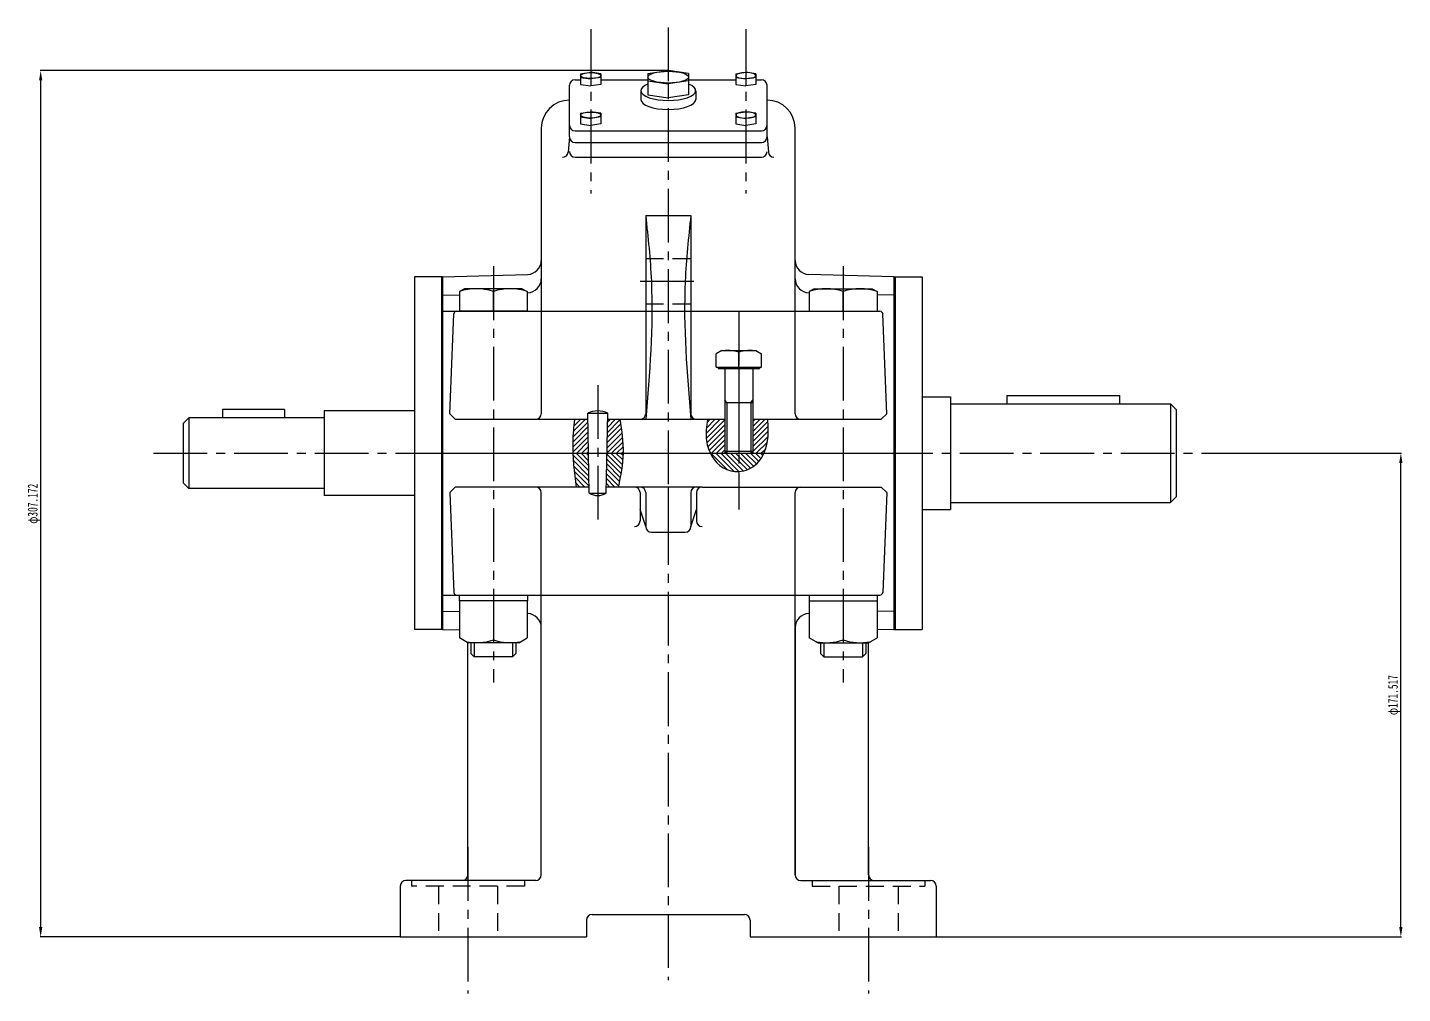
# Model space of a CAD drawing. Header units: millimetres. Extents: x -601 to 2123, y -864 to 718.
# Drawn here: x 1636.1 to 2123.5, y 374.9 to 717.4 of the extents above; entities that cross this region are included whole.
import ezdxf

# ---------------------------------------------------------------- set-up
doc = ezdxf.new("R2010")
doc.units = ezdxf.units.MM
doc.linetypes.add('CENTER2', pattern=[28.575, 19.05, -3.175, 3.175, -3.175])
doc.linetypes.add('DASHED2', pattern=[9.525, 6.35, -3.175])
doc.layers.add('AM_5', color=92, linetype='Continuous', lineweight=15)
for name, color, linetype in [('中心线', 10, 'CENTER2'), ('剖面层', 4, 'Continuous'), ('粗实线', 5, 'Continuous'), ('虚线', 220, 'DASHED2')]:
    doc.layers.add(name, color=color, linetype=linetype)
doc.styles.add('仿宋3.5', font='', dxfattribs={"width": 0.7, "height": 3.5})
doc.styles.get('仿宋3.5').set_extended_font_data('FangSong')
doc.dimstyles.new('Scale_1_1_φ$0', dxfattribs={"dimtxt": 3.5, "dimasz": 3.5, "dimexe": 0.18, "dimexo": 0.0625, "dimgap": 0.5, "dimtad": 1, "dimtoh": 1, "dimdec": 3, "dimdsep": 46, "dimtxsty": '仿宋3.5', "dimcen": 0.09, "dimadec": 0, "dimazin": 2, "dimtp": 0.089, "dimtfac": 0.7, "dimtdec": 3, "dimtmove": 2, "dimatfit": 3, "dimfxl": 1, "dimarcsym": 0})

# ---------------------------------------------------------------- blocks, each defined once
blk = doc.blocks.new('*D10')
at = {"layer": 'AM_5', "color": 0, "lineweight": -2, "transparency": 16777216}
for p, q in [((1863.12, 702.13), (1640.54, 702.13)), ((1640.72, 398.46), (1640.72, 698.63)), ((1768.12, 394.96), (1640.54, 394.96))]:
    blk.add_line(p, q, dxfattribs=at)
at = {"layer": 'AM_5', "color": 0, "transparency": 16777216}
for points in [[(1640.14, 698.63), (1641.3, 698.63), (1640.72, 702.13)], [(1640.14, 398.46), (1641.3, 398.46), (1640.72, 394.96)]]:
    blk.add_solid(points, dxfattribs=at)
at = {"layer": 'Defpoints', "color": 0, "transparency": 16777216}
for p in [(1640.72, 702.13), (1863.19, 702.13), (1768.19, 394.96)]:
    blk.add_point(p, dxfattribs=at)
at = {"layer": 'AM_5', "color": 0, "transparency": 16777216, "insert": (1638.35, 548.55), "char_height": 3.5, "attachment_point": 5, "rotation": 90, "style": '仿宋3.5'}
blk.add_mtext('φ307.172', dxfattribs=at)
blk = doc.blocks.new('*D11')
at = {"layer": 'AM_5', "color": 0, "lineweight": -2, "transparency": 16777216}
for p, q in [((2058.07, 566.48), (2123.05, 566.48)), ((2122.87, 398.46), (2122.87, 562.98)), ((1958.25, 394.96), (2123.05, 394.96))]:
    blk.add_line(p, q, dxfattribs=at)
at = {"layer": 'AM_5', "color": 0, "transparency": 16777216}
for points in [[(2122.29, 562.98), (2123.45, 562.98), (2122.87, 566.48)], [(2122.29, 398.46), (2123.45, 398.46), (2122.87, 394.96)]]:
    blk.add_solid(points, dxfattribs=at)
at = {"layer": 'Defpoints', "color": 0, "transparency": 16777216}
for p in [(2058.01, 566.48), (2122.87, 566.48), (1958.19, 394.96)]:
    blk.add_point(p, dxfattribs=at)
at = {"layer": 'AM_5', "color": 0, "transparency": 16777216, "insert": (2120.5, 480.72), "char_height": 3.5, "attachment_point": 5, "rotation": 90, "style": '仿宋3.5'}
blk.add_mtext('φ171.517', dxfattribs=at)

msp = doc.modelspace()

# ---------------------------------------------------------------- hatches: boundary and pattern name
at = {"layer": '剖面层'}
h = msp.add_hatch(dxfattribs=at)
h.set_pattern_fill('ANSI31', color=256, scale=10)
h.set_pattern_definition([(45, (419.9426, 1607.5711), (-0.8838835, 0.8838835), [])])
edge = h.paths.add_edge_path()
edge.add_line((1834.6631, 578.478), (1829.9614, 578.478))
edge.add_spline(control_points=[(1829.9614, 578.478), (1829.6771, 575.7806), (1829.2555, 571.7811), (1829.2961, 567.7805), (1829.3463, 566.478)], knot_values=[0, 0, 0, 0, 8.1180337, 12.03697445, 12.03697445, 12.03697445, 12.03697445], degree=3, periodic=0)
edge.add_line((1829.3463, 566.478), (1834.9031, 566.478))
edge.add_line((1834.9031, 566.478), (1834.6631, 578.478))
edge = h.paths.add_edge_path()
edge.add_spline(control_points=[(1847.1671, 566.478), (1847.2551, 570.4675), (1846.6425, 574.4727), (1846.03, 578.478)], knot_values=[0, 0, 0, 0, 12.05376033, 12.05376033, 12.05376033, 12.05376033], degree=3, periodic=0)
edge.add_line((1846.03, 578.478), (1841.7111, 578.478))
edge.add_line((1841.7111, 578.478), (1841.4711, 566.478))
edge.add_line((1841.4711, 566.478), (1847.1671, 566.478))
edge = h.paths.add_edge_path()
edge.add_line((1883.1871, 578.478), (1877.1458, 578.478))
edge.add_spline(control_points=[(1877.1458, 578.478), (1876.7702, 575.9572), (1876.1742, 571.9586), (1877.4204, 567.8745), (1878.1043, 566.478)], knot_values=[0, 0, 0, 0, 7.60642281, 12.06598623, 12.06598623, 12.06598623, 12.06598623], degree=3, periodic=0)
edge.add_line((1878.1043, 566.478), (1883.1871, 566.478))
edge.add_line((1883.1871, 566.478), (1883.1871, 578.478))
edge = h.paths.add_edge_path()
edge.add_spline(control_points=[(1897.1204, 566.478), (1897.8338, 568.0609), (1898.8599, 572.1704), (1898.6153, 576.1688), (1898.474, 578.478)], knot_values=[35.95414987, 35.95414987, 35.95414987, 35.95414987, 41.04908807, 48.01353974, 48.01353974, 48.01353974, 48.01353974], degree=3, periodic=0)
edge.add_line((1898.474, 578.478), (1893.1871, 578.478))
edge.add_line((1893.1871, 578.478), (1893.1871, 566.478))
edge.add_line((1893.1871, 566.478), (1897.1204, 566.478))
h = msp.add_hatch(dxfattribs=at)
h.set_pattern_fill('ANSI31', color=256, scale=10, angle=90)
h.set_pattern_definition([(135, (419.9426, 1607.5711), (-0.8838835, -0.8838835), [])])
edge = h.paths.add_edge_path()
edge.add_line((1834.9031, 566.478), (1829.3463, 566.478))
edge.add_spline(control_points=[(1829.3463, 566.478), (1829.5003, 562.4785), (1830.0028, 558.4782), (1830.5052, 554.478)], knot_values=[12.03697445, 12.03697445, 12.03697445, 12.03697445, 24.06967674, 24.06967674, 24.06967674, 24.06967674], degree=3, periodic=0)
edge.add_line((1830.5052, 554.478), (1835.1431, 554.478))
edge.add_line((1835.1431, 554.478), (1834.9031, 566.478))
edge = h.paths.add_edge_path()
edge.add_spline(control_points=[(1845.4861, 554.478), (1846.2824, 558.4727), (1847.0787, 562.4674), (1847.1671, 566.478)], knot_values=[0, 0, 0, 0, 12.1171682, 12.1171682, 12.1171682, 12.1171682], degree=3, periodic=0)
edge.add_line((1847.1671, 566.478), (1841.4711, 566.478))
edge.add_line((1841.4711, 566.478), (1841.2311, 554.478))
edge.add_line((1841.2311, 554.478), (1845.4861, 554.478))
edge = h.paths.add_edge_path()
edge.add_line((1888.1871, 566.478), (1883.9371, 566.478))
edge.add_line((1883.9371, 566.478), (1878.1043, 566.478))
edge.add_spline(control_points=[(1878.1043, 566.478), (1879.1445, 564.3538), (1882.0035, 560.9327), (1886.269, 559.8699), (1888.1871, 559.9848)], knot_values=[12.06598623, 12.06598623, 12.06598623, 12.06598623, 18.8487845, 24.52159994, 24.52159994, 24.52159994, 24.52159994], degree=3, periodic=0)
edge.add_line((1888.1871, 559.9848), (1888.1871, 566.478))
edge = h.paths.add_edge_path()
edge.add_spline(control_points=[(1888.1871, 559.9848), (1890.5247, 560.1247), (1894.3296, 561.827), (1896.4876, 565.074), (1897.1204, 566.478)], knot_values=[24.52159994, 24.52159994, 24.52159994, 24.52159994, 31.43530696, 35.95414987, 35.95414987, 35.95414987, 35.95414987], degree=3, periodic=0)
edge.add_line((1897.1204, 566.478), (1888.1871, 566.478))
edge.add_line((1888.1871, 566.478), (1888.1871, 559.9848))

# ---------------------------------------------------------------- linework, layer by layer
at = {"layer": '中心线'}
for p, q in [((1835.6871, 716.8423), (1835.6871, 658.5247)), ((1863.1871, 717.3954), (1863.1871, 379.5865)), ((1890.6871, 716.8423), (1890.6871, 658.5247)), ((1801.1871, 632.7323), (1801.1871, 485.1733)), ((1925.1871, 632.7323), (1925.1871, 485.1733)), ((1853.1871, 627.478), (1873.1175, 627.478)), ((1888.1871, 616.7839), (1888.1871, 546.478)), ((1838.1871, 590.5686), (1838.1871, 542.3873)), ((1680.7425, 566.478), (2058.0074, 566.478)), ((1792.1871, 426.7786), (1792.1871, 374.9073)), ((1934.1871, 426.7786), (1934.1871, 374.9073))]:
    msp.add_line(p, q, dxfattribs=at)
at = {"layer": '粗实线'}
for p, q in [((1855.9971, 701.0915), (1863.1871, 702.1327)), ((1870.3771, 701.0915), (1863.1871, 702.1327)), ((1830.1871, 698.8902), (1832.0921, 698.8902)), ((1832.0921, 700.9915), (1835.6871, 701.5122)), ((1832.0921, 700.9915), (1832.0921, 699.6915)), ((1832.0921, 699.6915), (1832.0921, 697.1865)), ((1832.0921, 699.6915), (1835.6871, 699.1709)), ((1832.0921, 697.1865), (1835.6871, 696.6659)), ((1839.2821, 700.9915), (1835.6871, 701.5122)), ((1839.2821, 699.6915), (1835.6871, 699.1709)), ((1835.6871, 699.1709), (1835.6871, 696.6659)), ((1839.2821, 697.1865), (1835.6871, 696.6659)), ((1839.2821, 700.9915), (1839.2821, 697.1865)), ((1839.2821, 698.8902), (1855.9971, 698.8902)), ((1855.9971, 701.0915), (1855.9971, 698.4915)), ((1855.9971, 698.4915), (1855.9971, 693.4815)), ((1855.9971, 698.4915), (1863.1871, 697.4502)), ((1870.3771, 698.4915), (1863.1871, 697.4502)), ((1863.1871, 697.4502), (1863.1871, 692.4402)), ((1870.3771, 701.0915), (1870.3771, 693.4815)), ((1870.3771, 698.8902), (1887.0921, 698.8902)), ((1887.0921, 700.9915), (1890.6871, 701.5122)), ((1887.0921, 700.9915), (1887.0921, 697.1865)), ((1887.0921, 699.6915), (1890.6871, 699.1709)), ((1887.0921, 697.1865), (1890.6871, 696.6659)), ((1894.2821, 700.9915), (1890.6871, 701.5122)), ((1894.2821, 699.6915), (1890.6871, 699.1709)), ((1890.6871, 699.1709), (1890.6871, 696.6659)), ((1894.2821, 697.1865), (1890.6871, 696.6659)), ((1894.2821, 700.9915), (1894.2821, 699.6915)), ((1894.2821, 699.6915), (1894.2821, 697.1865)), ((1894.2821, 698.8902), (1896.1871, 698.8902)), ((1828.1871, 678.6108), (1828.1871, 696.8902)), ((1853.4738, 694.9972), (1853.4738, 691.8151)), ((1855.9971, 693.4815), (1863.1871, 692.4402)), ((1870.3771, 693.4815), (1863.1871, 692.4402)), ((1872.9004, 694.9972), (1872.9004, 691.8151)), ((1898.1871, 678.6108), (1898.1871, 696.8902)), ((1832.0921, 687.0014), (1835.6871, 687.522)), ((1839.2821, 687.0014), (1835.6871, 687.522)), ((1887.0921, 687.0014), (1890.6871, 687.522)), ((1894.2821, 687.0014), (1890.6871, 687.522)), ((1832.0921, 687.0014), (1832.0921, 685.7014)), ((1832.0921, 685.7014), (1832.0921, 683.1964)), ((1832.0921, 685.7014), (1835.6871, 685.1808)), ((1832.0921, 683.1964), (1835.6871, 682.6758)), ((1839.2821, 685.7014), (1835.6871, 685.1808)), ((1835.6871, 685.1808), (1835.6871, 682.6758)), ((1839.2821, 683.1964), (1835.6871, 682.6758)), ((1839.2821, 687.0014), (1839.2821, 683.1964)), ((1887.0921, 687.0014), (1887.0921, 683.1964)), ((1887.0921, 685.7014), (1890.6871, 685.1808)), ((1887.0921, 683.1964), (1890.6871, 682.6758)), ((1894.2821, 685.7014), (1890.6871, 685.1808)), ((1890.6871, 685.1808), (1890.6871, 682.6758)), ((1894.2821, 683.1964), (1890.6871, 682.6758)), ((1894.2821, 687.0014), (1894.2821, 685.7014)), ((1894.2821, 685.7014), (1894.2821, 683.1964)), ((1818.1871, 681.65), (1818.1871, 580.478)), ((1828.1871, 678.6108), (1827.714, 673.2034)), ((1830.1871, 680.7123), (1896.1871, 680.7123)), ((1898.1871, 678.6108), (1898.6602, 673.2034)), ((1908.1871, 580.478), (1908.1871, 681.65)), ((1830.1871, 676.6108), (1896.1871, 676.6108)), ((1830.1871, 671.3777), (1896.1871, 671.3777)), ((1855.1871, 650.7865), (1855.1871, 580.478)), ((1855.1871, 650.7865), (1871.1871, 650.7865)), ((1871.1871, 650.7865), (1871.1871, 580.478)), ((1773.1871, 628.978), (1773.1871, 503.978)), ((1783.1871, 628.978), (1773.1871, 628.978)), ((1782.7871, 628.978), (1782.7871, 503.978)), ((1783.1871, 628.978), (1813.3299, 629.8392)), ((1783.1871, 628.978), (1783.1871, 503.978)), ((1943.1871, 628.978), (1913.0443, 629.8392)), ((1943.1871, 628.978), (1943.1871, 503.978)), ((1943.1871, 628.978), (1953.1871, 628.978)), ((1943.5871, 628.978), (1943.5871, 503.978)), ((1953.1871, 628.978), (1953.1871, 503.978)), ((1790.9568, 624.7839), (1789.1871, 623.7621)), ((1811.4174, 624.7839), (1790.9568, 624.7839)), ((1811.4174, 624.7839), (1813.1871, 623.7621)), ((1914.9568, 624.7839), (1913.1871, 623.7621)), ((1914.9568, 624.7839), (1935.4174, 624.7839)), ((1935.4174, 624.7839), (1937.1871, 623.7621)), ((1783.1871, 622.478), (1789.1871, 622.6494)), ((1789.1871, 623.7621), (1789.1871, 616.7839)), ((1801.1871, 616.7839), (1801.1871, 623.7621)), ((1813.1871, 623.7621), (1813.1871, 616.7839)), ((1813.1871, 623.3351), (1813.3299, 623.3392)), ((1813.1871, 623.3351), (1813.3299, 623.3392)), ((1913.1871, 623.3351), (1913.0443, 623.3392)), ((1913.1871, 623.7621), (1913.1871, 616.7839)), ((1925.1871, 616.7839), (1925.1871, 623.7621)), ((1937.1871, 623.7621), (1937.1871, 616.7839)), ((1943.1871, 622.478), (1937.1871, 622.6494)), ((1782.7871, 616.7839), (1938.226, 616.7839)), ((1785.7436, 580.4764), (1787.1489, 615.8236)), ((1813.1871, 616.7839), (1789.1871, 616.7839)), ((1908.1871, 616.7839), (1938.226, 616.7839)), ((1913.1871, 616.7839), (1937.1871, 616.7839)), ((1937.1871, 616.7839), (1938.226, 616.7839)), ((1940.6305, 580.4764), (1939.2253, 615.8236)), ((1882.1952, 602.8801), (1880.1871, 601.7207)), ((1880.1871, 596.978), (1880.1871, 601.7207)), ((1882.1915, 602.878), (1894.1827, 602.878)), ((1888.1871, 596.978), (1888.1871, 602.2872)), ((1894.1789, 602.8801), (1896.1871, 601.7207)), ((1896.1871, 596.978), (1896.1871, 601.7207)), ((1880.1871, 596.978), (1896.1871, 596.978)), ((1880.8871, 596.978), (1880.8871, 596.478)), ((1880.8871, 596.478), (1895.4871, 596.478)), ((1883.1871, 596.478), (1883.1871, 566.478)), ((1888.1871, 596.478), (1888.1871, 566.478)), ((1893.1871, 596.478), (1893.1871, 566.478)), ((1895.4871, 596.978), (1895.4871, 596.478)), ((1883.9371, 584.478), (1883.1871, 585.228)), ((1892.4371, 584.478), (1893.1871, 585.228)), ((1953.1871, 586.478), (1963.1871, 586.478)), ((1963.1871, 586.478), (1963.1871, 546.478)), ((1983.1871, 586.978), (1983.1871, 583.978)), ((1983.1871, 586.978), (2023.1871, 586.978)), ((2023.1871, 586.978), (2023.1871, 583.978)), ((1727.1871, 581.978), (1705.1871, 581.978)), ((1705.1871, 581.978), (1705.1871, 578.978)), ((1727.1871, 581.978), (1727.1871, 578.978)), ((1773.1871, 581.478), (1741.1871, 581.478)), ((1741.1871, 581.478), (1741.1871, 551.478)), ((1787.6642, 578.478), (1785.7436, 580.4764)), ((1835.1871, 552.278), (1834.6191, 580.678)), ((1834.6191, 580.678), (1841.7551, 580.678)), ((1841.1871, 552.278), (1841.7551, 580.678)), ((1883.1871, 584.478), (1893.1871, 584.478)), ((1883.9371, 584.478), (1883.9371, 566.478)), ((1892.4371, 584.478), (1892.4371, 566.478)), ((1938.71, 578.478), (1940.6305, 580.4764)), ((1963.1871, 583.978), (2041.1871, 583.978)), ((2041.1871, 583.978), (2041.1871, 548.978)), ((2041.1871, 583.978), (2043.1871, 581.978)), ((2043.1871, 581.978), (2043.1871, 550.978)), ((1693.1871, 578.978), (1691.1871, 576.978)), ((1691.1871, 576.978), (1691.1871, 555.978)), ((1741.1871, 578.978), (1693.1871, 578.978)), ((1693.1871, 578.978), (1693.1871, 553.978)), ((1787.6642, 578.478), (1834.6631, 578.478)), ((1841.7111, 578.478), (1846.7111, 578.478)), ((1846.7111, 578.478), (1883.1871, 578.478)), ((1893.1871, 578.478), (1938.71, 578.478)), ((1783.1871, 566.478), (1834.9031, 566.478)), ((1841.4711, 566.478), (1943.1871, 566.478)), ((1883.1871, 567.228), (1893.1871, 567.228)), ((1883.9371, 566.478), (1883.1871, 567.228)), ((1883.9371, 566.478), (1892.4371, 566.478)), ((1892.4371, 566.478), (1893.1871, 567.228)), ((1693.1871, 553.978), (1691.1871, 555.978)), ((1741.1871, 553.978), (1693.1871, 553.978)), ((1773.1871, 551.478), (1741.1871, 551.478)), ((1787.6642, 554.478), (1785.7436, 552.4795)), ((1785.7436, 552.4795), (1787.1489, 517.1323)), ((1835.1431, 554.478), (1787.6642, 554.478)), ((1818.1871, 416.961), (1818.1871, 552.478)), ((1835.1871, 552.278), (1841.1871, 552.278)), ((1846.2311, 554.478), (1841.2311, 554.478)), ((1875.1871, 554.478), (1846.2311, 554.478)), ((1853.1871, 552.478), (1853.1871, 542.478)), ((1855.1871, 552.478), (1855.1871, 540.478)), ((1863.1871, 554.478), (1863.1871, 538.478)), ((1871.1871, 552.478), (1871.1871, 540.478)), ((1873.1871, 552.478), (1873.1871, 542.478)), ((1875.1871, 554.478), (1938.71, 554.478)), ((1908.1871, 416.961), (1908.1871, 552.478)), ((1938.71, 554.478), (1940.6305, 552.4795)), ((1940.6305, 552.4795), (1939.2253, 517.1323)), ((2041.1871, 548.978), (2043.1871, 550.978)), ((1855.1871, 540.478), (1853.1871, 546.478)), ((1871.1871, 540.478), (1873.1871, 546.478)), ((1953.1871, 546.478), (1963.1871, 546.478)), ((1963.1871, 548.978), (2041.1871, 548.978)), ((1857.1871, 538.478), (1869.1871, 538.478)), ((1783.1871, 516.172), (1938.226, 516.172)), ((1789.0871, 516.172), (1789.0871, 514.072)), ((1813.2871, 514.072), (1789.0871, 514.072)), ((1789.1871, 514.072), (1789.1871, 501.0041)), ((1801.1871, 514.072), (1801.1871, 500.2938)), ((1813.1871, 514.072), (1813.1871, 501.0041)), ((1813.2871, 516.172), (1813.2871, 514.072)), ((1913.0871, 516.172), (1913.0871, 514.072)), ((1913.0871, 516.172), (1937.2871, 516.172)), ((1913.0871, 514.072), (1937.2871, 514.072)), ((1913.1871, 514.072), (1913.1871, 501.0041)), ((1925.1871, 514.072), (1925.1871, 500.2938)), ((1925.1871, 514.072), (1925.1871, 500.2938)), ((1937.1871, 514.072), (1937.1871, 501.0041)), ((1937.2871, 516.172), (1937.2871, 514.072)), ((1783.1871, 510.478), (1789.1871, 510.3065)), ((1813.1871, 509.6208), (1813.3299, 509.6167)), ((1913.1871, 509.6208), (1913.0443, 509.6167)), ((1943.1871, 510.478), (1937.1871, 510.3065)), ((1783.1871, 503.978), (1773.1871, 503.978)), ((1783.1871, 503.978), (1789.1871, 503.8065)), ((1908.1871, 504.6188), (1908.1871, 416.961)), ((1943.1871, 503.978), (1937.1871, 503.8065)), ((1943.1871, 503.978), (1953.1871, 503.978)), ((1792.1871, 499.272), (1789.1871, 501.0041)), ((1792.1871, 416.961), (1792.1871, 499.272)), ((1810.1871, 499.272), (1792.1871, 499.272)), ((1793.1871, 499.272), (1793.1871, 495.472)), ((1794.3871, 499.272), (1794.3871, 494.272)), ((1807.9871, 499.272), (1807.9871, 494.272)), ((1809.1871, 499.272), (1809.1871, 495.472)), ((1810.1871, 499.272), (1813.1871, 501.0041)), ((1916.1871, 499.272), (1913.1871, 501.0041)), ((1916.1871, 499.272), (1934.1871, 499.272)), ((1917.1871, 499.272), (1917.1871, 495.472)), ((1918.3871, 499.272), (1918.3871, 494.272)), ((1931.9871, 499.272), (1931.9871, 494.272)), ((1933.1871, 499.272), (1933.1871, 495.472)), ((1934.1871, 499.272), (1937.1871, 501.0041)), ((1934.1871, 416.961), (1934.1871, 499.272)), ((1794.3871, 494.272), (1793.1871, 495.472)), ((1807.9871, 494.272), (1794.3871, 494.272)), ((1807.9871, 494.272), (1809.1871, 495.472)), ((1918.3871, 494.272), (1917.1871, 495.472)), ((1918.3871, 494.272), (1931.9871, 494.272)), ((1931.9871, 494.272), (1933.1871, 495.472)), ((1790.1871, 414.961), (1770.1871, 414.961)), ((1816.1871, 414.961), (1790.1871, 414.961)), ((1910.1871, 414.961), (1936.1871, 414.961)), ((1936.1871, 414.961), (1956.1871, 414.961)), ((1768.1871, 412.961), (1768.1871, 394.961)), ((1958.1871, 412.961), (1958.1871, 394.961)), ((1834.1871, 400.961), (1834.1871, 394.961)), ((1836.1871, 402.961), (1890.1871, 402.961)), ((1892.1871, 400.961), (1892.1871, 394.961)), ((1768.1871, 394.961), (1834.1871, 394.961)), ((1892.1871, 394.961), (1958.1871, 394.961))]:
    msp.add_line(p, q, dxfattribs=at)
for centre, radius, start, end in [((1830.1871, 696.8902), 2, 90, 180), ((1896.1871, 696.8902), 2, 0, 90), ((1828.1871, 681.65), 10, 90, 180), ((1898.1871, 681.65), 10, 0, 90), ((1830.1871, 682.7123), 2, 180, 270), ((1896.1871, 682.7123), 2, 270, 0), ((1830.1871, 678.6108), 2, 180, 270), ((1896.1871, 678.6108), 2, 270, 0), ((1825.7216, 673.3777), 2, 270, 355), ((1830.1871, 673.3777), 2, 180, 270), ((1896.1871, 673.3777), 2, 270, 0), ((1900.6525, 673.3777), 2, 185, 270), ((1813.1871, 634.8371), 5, 271.636577, 0), ((1913.1871, 634.8371), 5, 180, 268.363423), ((1795.1871, 606.6562), 18.1277, 70.671439, 109.328561), ((1807.1871, 606.6562), 18.1277, 70.671439, 109.328561), ((1813.1871, 628.3371), 5, 271.636577, 0), ((1913.1871, 628.3371), 5, 180, 268.363423), ((1919.1871, 606.6562), 18.1277, 70.671439, 109.328561), ((1931.1871, 606.6562), 18.1277, 70.671439, 109.328561), ((1788.1481, 615.7839), 1, 90, 177.723306), ((1938.226, 615.7839), 1, 2.276694, 90), ((1884.1871, 589.04), 13.838, 73.198323, 99.740191), ((1892.1871, 589.04), 13.838, 80.259809, 106.801677), ((1816.1871, 580.478), 2, 270, 0), ((1838.1871, 573.1213), 8.3566, 64.72484, 115.27516), ((1853.1871, 580.478), 2, 270, 0), ((1873.1871, 580.478), 2, 180, 270), ((1910.1871, 580.478), 2, 180, 270), ((1816.1871, 552.478), 2, 0, 90), ((1838.1871, 557.503), 6.025, 240.137166, 299.862834), ((1851.1871, 552.478), 2, 0, 90), ((1853.1871, 552.478), 2, 0, 90), ((1873.1871, 552.478), 2, 90, 180), ((1875.1871, 552.478), 2, 90, 180), ((1910.1871, 552.478), 2, 90, 180), ((1851.1871, 542.478), 2, 270, 0), ((1875.1871, 542.478), 2, 180, 270), ((1857.1871, 540.478), 2, 180, 270), ((1869.1871, 540.478), 2, 270, 0), ((1788.1481, 517.172), 1, 182.276694, 270), ((1938.226, 517.172), 1, 270, 357.723306), ((1813.1871, 504.6188), 5, 0, 88.363423), ((1913.1871, 504.6188), 5, 91.636577, 180), ((1795.1871, 517.3997), 18.1277, 258.418942, 289.328561), ((1807.1871, 517.3997), 18.1277, 250.671439, 281.581058), ((1919.1871, 517.3997), 18.1277, 258.418942, 289.328561), ((1931.1871, 517.3997), 18.1277, 250.671439, 281.581058), ((1770.1871, 412.961), 2, 90, 180), ((1790.1871, 416.961), 2, 270, 0), ((1816.1871, 416.961), 2, 270, 0), ((1910.1871, 416.961), 2, 180, 270), ((1936.1871, 416.961), 2, 180, 270), ((1956.1871, 412.961), 2, 0, 90), ((1836.1871, 400.961), 2, 90, 180), ((1890.1871, 400.961), 2, 0, 90)]:
    msp.add_arc(centre, radius, start, end, dxfattribs=at)
for centre, major_axis in [((1863.1871, 699.7915), (-7.19, 0)), ((1835.6871, 700.3415), (-3.595, 0)), ((1835.6871, 686.3514), (-3.595, 0))]:
    msp.add_ellipse(centre, major_axis=major_axis, ratio=0.29166973, dxfattribs=at)
for centre, start_param, end_param in [((1863.1871, 694.9972), 5.54578913, 10.16217414), ((1863.1871, 691.8151), 6.28318531, 9.42477796)]:
    msp.add_ellipse(centre, major_axis=(-9.7133, 0), ratio=0.35814157, start_param=start_param, end_param=end_param, dxfattribs=at)
at = {"layer": '粗实线', "extrusion": (0, 0, -1)}
for centre in [(1890.6871, 700.3415), (1890.6871, 686.3514)]:
    msp.add_ellipse(centre, major_axis=(3.595, 0), ratio=0.29166973, dxfattribs=at)
at = {"layer": '粗实线'}
for points in [[(1855.1871, 650.7865), (1857.1871, 627.478), (1855.1871, 578.478)], [(1871.1871, 650.7865), (1869.1871, 627.478), (1871.1871, 578.478)], [(1829.9614, 578.478), (1829.3187, 570.3854), (1830.5052, 554.478)], [(1846.03, 578.478), (1847.1671, 566.478), (1845.4861, 554.478)], [(1877.1458, 578.478), (1876.7509, 570.8818), (1882.6754, 561.3272), (1888.1871, 559.9848), (1894.5244, 562.7485), (1898.474, 571.5135), (1898.474, 578.478)]]:
    msp.add_spline(points, degree=3, dxfattribs=at)
at = {"layer": '虚线'}
for p, q in [((1855.1871, 635.478), (1871.1871, 635.478)), ((1855.1871, 619.478), (1871.1871, 619.478)), ((1772.1871, 414.961), (1772.1871, 412.961)), ((1812.1871, 414.961), (1812.1871, 412.961)), ((1914.1871, 414.961), (1914.1871, 412.961)), ((1954.1871, 414.961), (1954.1871, 412.961)), ((1812.1871, 412.961), (1772.1871, 412.961)), ((1781.6871, 412.961), (1781.6871, 394.961)), ((1802.6871, 412.961), (1802.6871, 394.961)), ((1914.1871, 412.961), (1954.1871, 412.961)), ((1923.6871, 412.961), (1923.6871, 394.961)), ((1944.6871, 412.961), (1944.6871, 394.961))]:
    msp.add_line(p, q, dxfattribs=at)

# ---------------------------------------------------------------- dimensions: what is measured, and where the dimension line sits
at = {"layer": 'AM_5'}
for base, p1, p2, picture, middle in [((1640.7184, 702.1327), (1768.1871, 394.961), (1863.1871, 702.1327), '*D10', (1638.3484, 548.5469)), ((2122.8705, 566.478), (1958.1871, 394.961), (2058.0074, 566.478), '*D11', (2120.5005, 480.7195))]:
    dim = msp.add_linear_dim(base=base, p1=p1, p2=p2, angle=90, dimstyle='Scale_1_1_φ$0', override={"dimpost": 'φ<>'}, dxfattribs=at)
    dim.commit()
    dim.dimension.update_dxf_attribs({"geometry": picture, "text_midpoint": middle})

doc.saveas('drawing.dxf')
